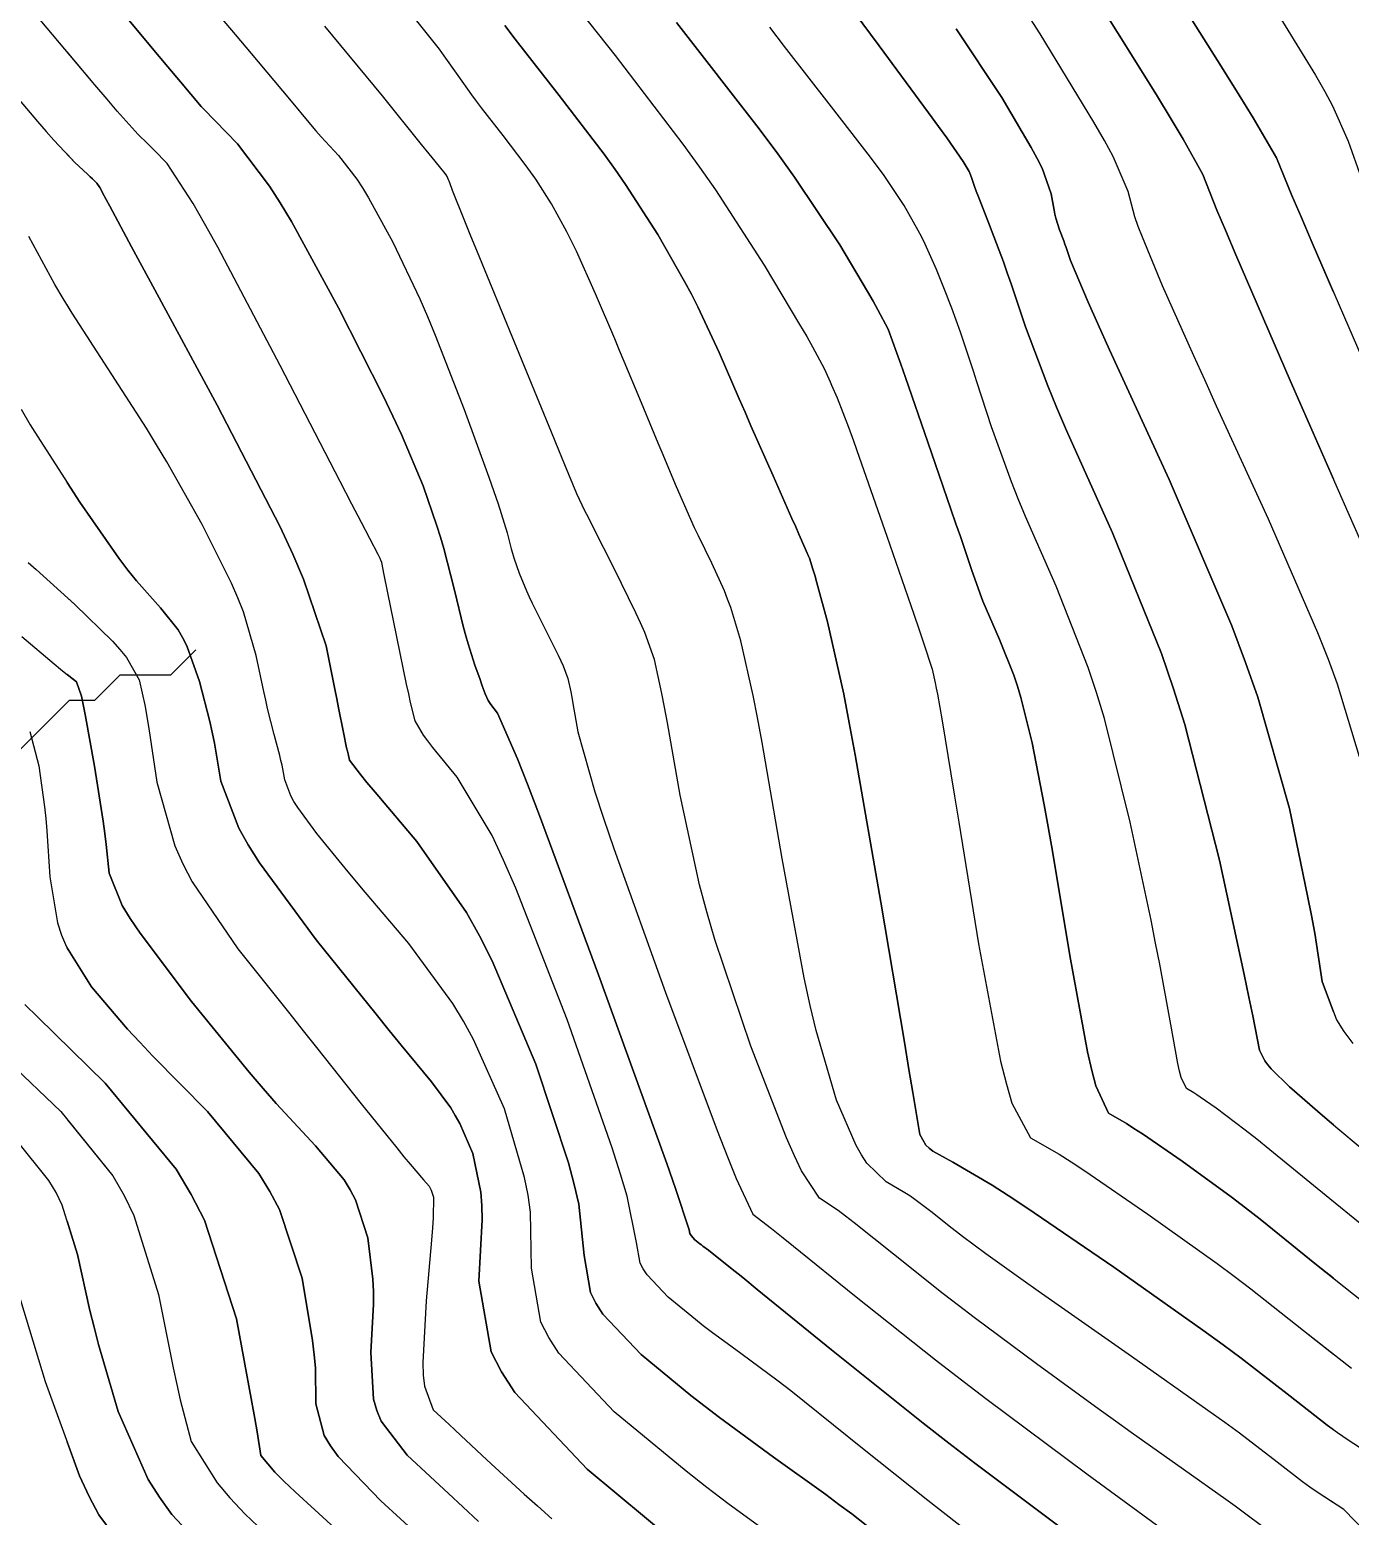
# Model space of a CAD drawing. Header units: metres. Extents: x 837117 to 838479, y 1189012 to 1191015.
# Drawn here: x 837823.4 to 837875.6, y 1189747 to 1189805.7 of the extents above; entities that cross this region are included whole.
import ezdxf

# ---------------------------------------------------------------- set-up
doc = ezdxf.new("R2010")
doc.units = ezdxf.units.M
doc.header["$LTSCALE"] = 0.3
for name, color, linetype in [('COTAS 10', 1, 'Continuous'), ('COTAS INT', 252, 'Continuous'), ('DRENAJE', 5, 'Continuous')]:
    doc.layers.add(name, color=color, linetype=linetype)

msp = doc.modelspace()

# ---------------------------------------------------------------- linework, layer by layer
at = {"layer": 'COTAS 10'}
for points in [[(837860.357, 1189746.529), (837859.629, 1189747.09), (837858.905, 1189747.653), (837856.325, 1189749.717), (837854.036, 1189751.558), (837853.496, 1189751.982), (837852.996, 1189752.369), (837851.528, 1189753.457), (837850.353, 1189754.313), (837850.039, 1189754.554), (837849.729, 1189754.797), (837848.648, 1189755.686), (837847.818, 1189756.564), (837847.666, 1189756.799), (837847.549, 1189757.031), (837847.406, 1189757.837), (837847.034, 1189759.664), (837846.771, 1189760.538), (837846.439, 1189761.573), (837844.663, 1189766.64), (837842.642, 1189771.823), (837842.155, 1189772.931), (837841.7, 1189773.896), (837840.321, 1189776.199), (837839.355, 1189777.378), (837839.16, 1189777.634), (837838.997, 1189777.86), (837838.67, 1189778.425), (837838.484, 1189779.156), (837838.41, 1189779.488), (837838.326, 1189779.876), (837837.938, 1189781.742), (837837.571, 1189783.549), (837837.442, 1189784.185), (837837.343, 1189784.675), (837837.313, 1189784.764), (837837.299, 1189784.797), (837837.282, 1189784.834), (837837.198, 1189784.996), (837836.544, 1189786.253), (837836.168, 1189786.979), (837835.706, 1189787.869), (837833.335, 1189792.453), (837830.871, 1189797.115), (837830.352, 1189798.056), (837829.903, 1189798.844), (837828.87, 1189800.425), (837828.345, 1189800.96), (837828.217, 1189801.088), (837828.096, 1189801.208), (837827.722, 1189801.57), (837826.9, 1189802.49), (837826.497, 1189802.961), (837826.017, 1189803.526), (837823.653, 1189806.347)], [(837842.207, 1189805.864), (837842.614, 1189805.323), (837844.346, 1189803.103), (837846.122, 1189800.784), (837846.557, 1189800.181), (837846.968, 1189799.594), (837848.25, 1189797.619), (837849.302, 1189795.77), (837849.57, 1189795.264), (837849.826, 1189794.76), (837850.664, 1189792.961), (837851.459, 1189791.129), (837851.688, 1189790.605), (837851.921, 1189790.073), (837852.797, 1189788.091), (837853.54, 1189786.417), (837853.69, 1189786.079), (837853.815, 1189785.796), (837854.065, 1189785.227), (837854.145, 1189785.039), (837854.164, 1189784.997), (837854.182, 1189784.958), (837854.232, 1189784.852), (837854.367, 1189784.417), (837854.437, 1189784.17), (837854.522, 1189783.869), (837854.947, 1189782.328), (837855.585, 1189779.478), (837855.804, 1189778.352), (837856.042, 1189777.08), (837857.053, 1189771.272), (837857.977, 1189765.752), (837858.159, 1189764.663), (837858.309, 1189763.764), (837858.585, 1189762.102), (837858.826, 1189761.678), (837858.954, 1189761.56), (837859.108, 1189761.441), (837859.886, 1189761.007), (837861.439, 1189760.106), (837862.082, 1189759.692), (837862.818, 1189759.208), (837866.245, 1189756.866), (837869.765, 1189754.377), (837870.56, 1189753.8), (837871.277, 1189753.272), (837873.216, 1189751.77), (837874.669, 1189750.635), (837875.081, 1189750.338), (837875.495, 1189750.049), (837877.024, 1189749.068)], [(837874.923, 1189750.452), (837874.669, 1189750.635), (837873.216, 1189751.77), (837871.277, 1189753.272), (837870.56, 1189753.8), (837869.765, 1189754.377), (837866.245, 1189756.866), (837862.818, 1189759.208), (837862.082, 1189759.692), (837861.439, 1189760.106), (837859.886, 1189761.007), (837859.108, 1189761.441), (837858.954, 1189761.56), (837858.826, 1189761.678), (837858.585, 1189762.102), (837858.309, 1189763.764), (837858.159, 1189764.663), (837857.977, 1189765.752), (837857.053, 1189771.272), (837856.042, 1189777.08), (837855.804, 1189778.352), (837855.585, 1189779.478), (837854.947, 1189782.328), (837854.522, 1189783.869), (837854.437, 1189784.17), (837854.367, 1189784.417), (837854.232, 1189784.852), (837854.182, 1189784.958), (837854.164, 1189784.997), (837854.145, 1189785.039), (837854.065, 1189785.227), (837853.815, 1189785.796), (837853.69, 1189786.079), (837853.54, 1189786.417), (837852.797, 1189788.091), (837851.921, 1189790.073), (837851.688, 1189790.605), (837851.459, 1189791.129), (837850.664, 1189792.961), (837849.826, 1189794.76), (837849.57, 1189795.264), (837849.302, 1189795.77), (837848.25, 1189797.619), (837846.968, 1189799.594), (837846.557, 1189800.181), (837846.122, 1189800.784), (837844.346, 1189803.103), (837842.614, 1189805.323), (837842.207, 1189805.864)], [(837874.923, 1189766.937), (837874.479, 1189768.141), (837874.181, 1189770.044), (837874.051, 1189770.746), (837873.9, 1189771.524), (837873.183, 1189774.969), (837871.936, 1189779.357), (837871.451, 1189780.731), (837870.905, 1189782.173), (837868.427, 1189787.955), (837866.083, 1189793.07), (837865.621, 1189794.092), (837865.239, 1189794.943), (837864.538, 1189796.594), (837864.367, 1189797.104), (837864.32, 1189797.237), (837864.274, 1189797.366), (837864.109, 1189797.799), (837863.959, 1189798.266), (837863.922, 1189798.416), (837863.886, 1189798.574), (837863.773, 1189799.221), (837863.413, 1189800.232), (837863.221, 1189800.621), (837862.989, 1189801.057), (837861.822, 1189803.023), (837860.021, 1189805.735)], [(837860.021, 1189805.735), (837861.822, 1189803.023), (837862.989, 1189801.057), (837863.221, 1189800.621), (837863.413, 1189800.232), (837863.773, 1189799.221), (837863.886, 1189798.574), (837863.922, 1189798.416), (837863.959, 1189798.266), (837864.109, 1189797.799), (837864.274, 1189797.366), (837864.32, 1189797.237), (837864.367, 1189797.104), (837864.538, 1189796.594), (837865.239, 1189794.943), (837865.621, 1189794.092), (837866.083, 1189793.07), (837868.427, 1189787.955), (837870.905, 1189782.173), (837871.451, 1189780.731), (837871.936, 1189779.357), (837873.183, 1189774.969), (837873.9, 1189771.524), (837874.051, 1189770.746), (837874.181, 1189770.044), (837874.479, 1189768.141), (837875.039, 1189766.624), (837875.334, 1189766.166), (837875.69, 1189765.691)], [(837860.357, 1189746.529), (837859.629, 1189747.09), (837858.905, 1189747.653), (837856.325, 1189749.717), (837854.036, 1189751.558), (837853.496, 1189751.982), (837852.996, 1189752.369), (837851.528, 1189753.457), (837850.353, 1189754.313), (837850.039, 1189754.554), (837849.729, 1189754.797), (837848.648, 1189755.686), (837847.818, 1189756.564), (837847.666, 1189756.799), (837847.549, 1189757.031), (837847.406, 1189757.837), (837847.034, 1189759.664), (837846.771, 1189760.538), (837846.439, 1189761.573), (837844.663, 1189766.64), (837842.642, 1189771.823), (837842.155, 1189772.931), (837841.7, 1189773.896), (837840.321, 1189776.199), (837839.355, 1189777.378), (837839.16, 1189777.634), (837838.997, 1189777.86), (837838.67, 1189778.425), (837838.484, 1189779.156), (837838.41, 1189779.488), (837838.326, 1189779.876), (837837.938, 1189781.742), (837837.571, 1189783.549), (837837.442, 1189784.185), (837837.343, 1189784.675), (837837.313, 1189784.764), (837837.299, 1189784.797), (837837.282, 1189784.834), (837837.198, 1189784.996), (837836.544, 1189786.253), (837836.168, 1189786.979), (837835.706, 1189787.869), (837833.335, 1189792.453), (837830.871, 1189797.115), (837830.352, 1189798.056), (837829.903, 1189798.844), (837828.87, 1189800.425), (837828.345, 1189800.96), (837828.217, 1189801.088), (837828.096, 1189801.208), (837827.722, 1189801.57), (837826.9, 1189802.49), (837826.497, 1189802.961), (837826.017, 1189803.526), (837824.923, 1189804.831)], [(837823.13, 1189781.749), (837824.405, 1189780.683), (837824.66, 1189780.472), (837824.873, 1189780.297), (837825.291, 1189779.966), (837825.487, 1189779.399), (837825.56, 1189779.074), (837825.641, 1189778.678), (837826.003, 1189776.643), (837826.345, 1189774.469), (837826.413, 1189773.984), (837826.47, 1189773.551), (837826.58, 1189772.411), (837827.1, 1189771.144), (837827.416, 1189770.631), (837827.806, 1189770.047), (837829.833, 1189767.351), (837832.113, 1189764.559), (837832.662, 1189763.914), (837833.176, 1189763.325), (837834.732, 1189761.661), (837835.854, 1189760.312), (837836.094, 1189759.922), (837836.302, 1189759.524), (837836.796, 1189758.027), (837836.993, 1189756.393), (837837.014, 1189755.909), (837837.02, 1189755.412), (837836.919, 1189753.502), (837837.018, 1189751.664), (837837.149, 1189751.212), (837837.327, 1189750.785), (837838.343, 1189749.445), (837839.981, 1189747.941), (837840.549, 1189747.41), (837841.168, 1189746.829)], [(837841.168, 1189746.829), (837840.549, 1189747.41), (837839.981, 1189747.941), (837838.343, 1189749.445), (837837.327, 1189750.785), (837837.149, 1189751.212), (837837.018, 1189751.664), (837836.919, 1189753.502), (837837.02, 1189755.412), (837837.014, 1189755.909), (837836.993, 1189756.393), (837836.796, 1189758.027), (837836.302, 1189759.524), (837836.094, 1189759.922), (837835.854, 1189760.312), (837834.732, 1189761.661), (837833.176, 1189763.325), (837832.662, 1189763.914), (837832.113, 1189764.559), (837829.833, 1189767.351), (837827.806, 1189770.047), (837827.416, 1189770.631), (837827.1, 1189771.144), (837826.58, 1189772.411), (837826.47, 1189773.551), (837826.413, 1189773.984), (837826.345, 1189774.469), (837826.003, 1189776.643), (837825.641, 1189778.678), (837825.56, 1189779.074), (837825.487, 1189779.399), (837825.291, 1189779.966), (837824.923, 1189780.257)], [(837822.946, 1189756.001), (837824.06, 1189752.355), (837825.414, 1189748.629), (837825.791, 1189747.812), (837826.169, 1189747.088), (837827.545, 1189745.249)], [(837827.545, 1189745.249), (837826.169, 1189747.088), (837825.791, 1189747.812), (837825.414, 1189748.629), (837824.923, 1189749.979)]]:
    msp.add_lwpolyline(points, dxfattribs=at)
at = {"layer": 'COTAS INT'}
for points in [[(837874.923, 1189795.343), (837874.083, 1189797.285), (837873.64, 1189798.319), (837873.28, 1189799.164), (837872.673, 1189800.644), (837871.751, 1189802.219), (837871.192, 1189803.123), (837870.503, 1189804.23), (837866.917, 1189809.919)], [(837866.917, 1189809.919), (837870.503, 1189804.23), (837871.192, 1189803.123), (837871.751, 1189802.219), (837872.673, 1189800.644), (837873.28, 1189799.164), (837873.64, 1189798.319), (837874.083, 1189797.285), (837876.378, 1189791.981)], [(837874.923, 1189780.304), (837874.722, 1189780.848), (837874.305, 1189781.904), (837872.352, 1189786.384), (837870.308, 1189790.839), (837869.835, 1189791.879), (837869.402, 1189792.836), (837868.173, 1189795.594), (837867.376, 1189797.511), (837867.215, 1189797.938), (837867.081, 1189798.319), (837866.81, 1189799.319), (837866.217, 1189800.703), (837865.878, 1189801.325), (837865.464, 1189802.052), (837863.341, 1189805.542), (837860.812, 1189809.467)], [(837875.943, 1189777.006), (837875.084, 1189779.87), (837874.722, 1189780.848), (837874.305, 1189781.904), (837872.352, 1189786.384), (837870.308, 1189790.839), (837869.835, 1189791.879), (837869.402, 1189792.836), (837868.173, 1189795.594), (837867.376, 1189797.511), (837867.215, 1189797.938), (837867.081, 1189798.319), (837866.81, 1189799.319), (837866.217, 1189800.703), (837865.878, 1189801.325), (837865.464, 1189802.052), (837863.341, 1189805.542), (837860.812, 1189809.467)], [(837825.077, 1189808.822), (837828.284, 1189804.975), (837828.899, 1189804.238), (837829.397, 1189803.642), (837830.212, 1189802.674), (837830.459, 1189802.422), (837830.6, 1189802.278), (837830.771, 1189802.102), (837831.648, 1189801.2), (837832.918, 1189799.532), (837833.336, 1189798.873), (837833.783, 1189798.129), (837835.639, 1189794.731), (837837.396, 1189791.248), (837837.781, 1189790.449), (837838.121, 1189789.723), (837838.984, 1189787.7), (837839.522, 1189786.124), (837839.659, 1189785.68), (837839.79, 1189785.231), (837840.217, 1189783.583), (837840.578, 1189782.111), (837840.668, 1189781.775), (837840.753, 1189781.469), (837841.021, 1189780.622), (837841.228, 1189780.055), (837841.274, 1189779.927), (837841.315, 1189779.81), (837841.425, 1189779.492), (837841.547, 1189779.231), (837841.597, 1189779.151), (837841.653, 1189779.067), (837841.913, 1189778.733), (837842.709, 1189776.932), (837843.104, 1189775.923), (837843.574, 1189774.692), (837845.901, 1189768.403), (837848.166, 1189762.156), (837848.597, 1189760.952), (837848.942, 1189759.975), (837849.483, 1189758.346), (837849.509, 1189758.197), (837849.531, 1189758.155), (837849.558, 1189758.112), (837849.711, 1189757.951), (837849.909, 1189757.787), (837849.966, 1189757.743), (837850.024, 1189757.698), (837850.24, 1189757.541), (837851.119, 1189756.843), (837851.596, 1189756.458), (837852.173, 1189755.99), (837855.098, 1189753.606), (837858.721, 1189750.709), (837859.737, 1189749.918), (837860.76, 1189749.131), (837864.503, 1189746.326)], [(837864.503, 1189746.326), (837860.76, 1189749.131), (837859.737, 1189749.918), (837858.721, 1189750.709), (837855.098, 1189753.606), (837852.173, 1189755.99), (837851.596, 1189756.458), (837851.119, 1189756.843), (837850.24, 1189757.541), (837850.024, 1189757.698), (837849.966, 1189757.743), (837849.909, 1189757.787), (837849.711, 1189757.951), (837849.558, 1189758.112), (837849.531, 1189758.155), (837849.509, 1189758.197), (837849.483, 1189758.346), (837848.942, 1189759.975), (837848.597, 1189760.952), (837848.166, 1189762.156), (837845.901, 1189768.403), (837843.574, 1189774.692), (837843.104, 1189775.923), (837842.709, 1189776.932), (837841.913, 1189778.733), (837841.653, 1189779.067), (837841.597, 1189779.151), (837841.547, 1189779.231), (837841.425, 1189779.492), (837841.315, 1189779.81), (837841.274, 1189779.927), (837841.228, 1189780.055), (837841.021, 1189780.622), (837840.753, 1189781.469), (837840.668, 1189781.775), (837840.578, 1189782.111), (837840.217, 1189783.583), (837839.79, 1189785.231), (837839.659, 1189785.68), (837839.522, 1189786.124), (837838.984, 1189787.7), (837838.121, 1189789.723), (837837.781, 1189790.449), (837837.396, 1189791.248), (837835.639, 1189794.731), (837833.783, 1189798.129), (837833.336, 1189798.873), (837832.918, 1189799.532), (837831.648, 1189801.2), (837830.771, 1189802.102), (837830.6, 1189802.278), (837830.459, 1189802.422), (837830.212, 1189802.674), (837829.397, 1189803.642), (837828.899, 1189804.238), (837828.284, 1189804.975), (837825.077, 1189808.822)], [(837874.923, 1189762.481), (837874.674, 1189762.692), (837874.293, 1189763.017), (837873.189, 1189763.981), (837872.464, 1189764.69), (837872.323, 1189764.855), (837872.207, 1189765.005), (837872.001, 1189765.433), (837871.735, 1189766.788), (837871.581, 1189767.523), (837871.393, 1189768.414), (837870.423, 1189772.932), (837869.048, 1189778.281), (837868.603, 1189779.696), (837868.131, 1189781.082), (837866.198, 1189785.851), (837864.386, 1189789.884), (837863.991, 1189790.807), (837863.642, 1189791.645), (837862.765, 1189793.974), (837862.197, 1189795.672), (837862.042, 1189796.113), (837861.888, 1189796.541), (837861.34, 1189797.984), (837860.902, 1189799.1), (837860.817, 1189799.324), (837860.748, 1189799.509), (837860.629, 1189799.87), (837860.569, 1189800.039), (837860.537, 1189800.103), (837860.498, 1189800.176), (837860.304, 1189800.504), (837859.649, 1189801.434), (837859.321, 1189801.887), (837858.929, 1189802.424), (837856.981, 1189805.069), (837854.667, 1189808.194)], [(837854.667, 1189808.194), (837856.981, 1189805.069), (837858.929, 1189802.424), (837859.321, 1189801.887), (837859.649, 1189801.434), (837860.304, 1189800.504), (837860.498, 1189800.176), (837860.537, 1189800.103), (837860.569, 1189800.039), (837860.629, 1189799.87), (837860.748, 1189799.509), (837860.817, 1189799.324), (837860.902, 1189799.1), (837861.34, 1189797.984), (837861.888, 1189796.541), (837862.042, 1189796.113), (837862.197, 1189795.672), (837862.765, 1189793.974), (837863.642, 1189791.645), (837863.991, 1189790.807), (837864.386, 1189789.884), (837866.198, 1189785.851), (837868.131, 1189781.082), (837868.603, 1189779.696), (837869.048, 1189778.281), (837870.423, 1189772.932), (837871.393, 1189768.414), (837871.581, 1189767.523), (837871.735, 1189766.788), (837872.001, 1189765.433), (837872.207, 1189765.005), (837872.323, 1189764.855), (837872.464, 1189764.69), (837873.189, 1189763.981), (837874.293, 1189763.017), (837874.674, 1189762.692), (837875.088, 1189762.341), (837876.852, 1189760.867)], [(837875.999, 1189785.517), (837875.499, 1189786.65), (837873.214, 1189791.864), (837871.066, 1189796.816), (837870.652, 1189797.784), (837870.318, 1189798.576), (837869.766, 1189799.982), (837868.991, 1189801.382), (837868.515, 1189802.171), (837867.927, 1189803.134), (837864.859, 1189808.061)], [(837864.859, 1189808.061), (837867.927, 1189803.134), (837868.515, 1189802.171), (837868.991, 1189801.382), (837869.766, 1189799.982), (837870.318, 1189798.576), (837870.652, 1189797.784), (837871.066, 1189796.816), (837873.214, 1189791.864), (837874.923, 1189787.963)], [(837844.124, 1189807.761), (837846.557, 1189804.683), (837849.237, 1189801.182), (837849.894, 1189800.272), (837850.515, 1189799.388), (837852.448, 1189796.407), (837853.841, 1189794.07), (837854.121, 1189793.592), (837854.355, 1189793.186), (837854.818, 1189792.33), (837854.996, 1189791.922), (837855.05, 1189791.799), (837855.106, 1189791.671), (837855.326, 1189791.173), (837855.769, 1189790.016), (837855.966, 1189789.473), (837856.194, 1189788.834), (837857.286, 1189785.721), (837858.351, 1189782.639), (837858.563, 1189782.018), (837858.74, 1189781.499), (837859.077, 1189780.463), (837859.199, 1189779.922), (837859.24, 1189779.714), (837859.284, 1189779.48), (837859.469, 1189778.426), (837859.813, 1189776.335), (837859.958, 1189775.448), (837860.124, 1189774.427), (837860.903, 1189769.626), (837861.778, 1189765.002), (837862.005, 1189764.092), (837862.225, 1189763.343), (837862.961, 1189761.977), (837864.093, 1189761.32), (837864.562, 1189761.019), (837865.098, 1189760.666), (837867.595, 1189758.959), (837870.323, 1189757.011), (837871.004, 1189756.506), (837871.654, 1189756.016), (837873.735, 1189754.368), (837875.638, 1189752.881)], [(837844.124, 1189807.761), (837846.557, 1189804.683), (837849.237, 1189801.182), (837849.894, 1189800.272), (837850.515, 1189799.388), (837852.448, 1189796.407), (837853.841, 1189794.07), (837854.121, 1189793.592), (837854.355, 1189793.186), (837854.818, 1189792.33), (837854.996, 1189791.922), (837855.05, 1189791.799), (837855.106, 1189791.671), (837855.326, 1189791.173), (837855.769, 1189790.016), (837855.966, 1189789.473), (837856.194, 1189788.834), (837857.286, 1189785.721), (837858.351, 1189782.639), (837858.563, 1189782.018), (837858.74, 1189781.499), (837859.077, 1189780.463), (837859.199, 1189779.922), (837859.24, 1189779.714), (837859.284, 1189779.48), (837859.469, 1189778.426), (837859.813, 1189776.335), (837859.958, 1189775.448), (837860.124, 1189774.427), (837860.903, 1189769.626), (837861.778, 1189765.002), (837862.005, 1189764.092), (837862.225, 1189763.343), (837862.961, 1189761.977), (837864.093, 1189761.32), (837864.562, 1189761.019), (837865.098, 1189760.666), (837867.595, 1189758.959), (837870.323, 1189757.011), (837871.004, 1189756.506), (837871.654, 1189756.016), (837873.735, 1189754.368), (837874.923, 1189753.439)], [(837872.379, 1189806.9), (837874.209, 1189803.908), (837874.578, 1189803.262), (837874.887, 1189802.695), (837875.504, 1189801.305), (837876.008, 1189799.859)], [(837872.379, 1189806.9), (837874.209, 1189803.908), (837874.578, 1189803.262), (837874.887, 1189802.695), (837874.923, 1189802.613)], [(837830.819, 1189806.381), (837831.553, 1189805.516), (837832.191, 1189804.762), (837833.696, 1189802.958), (837834.527, 1189801.956), (837834.741, 1189801.709), (837834.948, 1189801.474), (837835.635, 1189800.731), (837836.355, 1189799.806), (837836.581, 1189799.457), (837836.82, 1189799.067), (837837.782, 1189797.32), (837838.847, 1189795.084), (837839.151, 1189794.385), (837839.459, 1189793.652), (837840.604, 1189790.716), (837841.575, 1189788.047), (837841.773, 1189787.481), (837841.941, 1189786.991), (837842.292, 1189785.85), (837842.457, 1189785.211), (837842.508, 1189785.038), (837842.56, 1189784.866), (837842.766, 1189784.26), (837843.06, 1189783.554), (837843.168, 1189783.319), (837843.286, 1189783.067), (837843.81, 1189782.017), (837844.309, 1189781.016), (837844.413, 1189780.797), (837844.501, 1189780.601), (837844.692, 1189780.102), (837844.809, 1189779.574), (837844.85, 1189779.36), (837844.895, 1189779.117), (837845.09, 1189777.996), (837845.754, 1189775.62), (837846.094, 1189774.587), (837846.503, 1189773.39), (837848.546, 1189767.709), (837850.588, 1189762.264), (837850.995, 1189761.215), (837851.334, 1189760.365), (837851.99, 1189758.956), (837852.734, 1189758.396), (837853.129, 1189758.083), (837853.606, 1189757.701), (837856.011, 1189755.748), (837859.206, 1189753.208), (837860.181, 1189752.455), (837861.195, 1189751.681), (837865.183, 1189748.707), (837868.667, 1189746.153)], [(837830.819, 1189806.381), (837831.553, 1189805.516), (837832.191, 1189804.762), (837833.696, 1189802.958), (837834.527, 1189801.956), (837834.741, 1189801.709), (837834.948, 1189801.474), (837835.635, 1189800.731), (837836.355, 1189799.806), (837836.581, 1189799.457), (837836.82, 1189799.067), (837837.782, 1189797.32), (837838.847, 1189795.084), (837839.151, 1189794.385), (837839.459, 1189793.652), (837840.604, 1189790.716), (837841.575, 1189788.047), (837841.773, 1189787.481), (837841.941, 1189786.991), (837842.292, 1189785.85), (837842.457, 1189785.211), (837842.508, 1189785.038), (837842.56, 1189784.866), (837842.766, 1189784.26), (837843.06, 1189783.554), (837843.168, 1189783.319), (837843.286, 1189783.067), (837843.81, 1189782.017), (837844.309, 1189781.016), (837844.413, 1189780.797), (837844.501, 1189780.601), (837844.692, 1189780.102), (837844.809, 1189779.574), (837844.85, 1189779.36), (837844.895, 1189779.117), (837845.09, 1189777.996), (837845.754, 1189775.62), (837846.094, 1189774.587), (837846.503, 1189773.39), (837848.546, 1189767.709), (837850.588, 1189762.264), (837850.995, 1189761.215), (837851.334, 1189760.365), (837851.99, 1189758.956), (837852.734, 1189758.396), (837853.129, 1189758.083), (837853.606, 1189757.701), (837856.011, 1189755.748), (837859.206, 1189753.208), (837860.181, 1189752.455), (837861.195, 1189751.681), (837865.183, 1189748.707), (837868.667, 1189746.153)], [(837874.923, 1189747.565), (837874.271, 1189747.984), (837873.984, 1189748.184), (837873.701, 1189748.389), (837872.697, 1189749.173), (837871.214, 1189750.31), (837870.628, 1189750.738), (837869.966, 1189751.215), (837866.942, 1189753.347), (837863.919, 1189755.458), (837863.258, 1189755.923), (837862.673, 1189756.336), (837861.196, 1189757.394), (837860.276, 1189758.08), (837860.042, 1189758.259), (837859.817, 1189758.433), (837859.08, 1189759.019), (837858.387, 1189759.542), (837858.19, 1189759.676), (837857.991, 1189759.806), (837857.255, 1189760.235), (837856.498, 1189760.971), (837856.286, 1189761.294), (837856.073, 1189761.67), (837855.295, 1189763.456), (837854.49, 1189766.212), (837854.259, 1189767.198), (837854.025, 1189768.281), (837853.152, 1189772.998), (837852.358, 1189777.569), (837852.175, 1189778.559), (837852.006, 1189779.431), (837851.528, 1189781.586), (837851.123, 1189782.893), (837851.001, 1189783.23), (837850.874, 1189783.556), (837850.379, 1189784.643), (837849.847, 1189785.724), (837849.696, 1189786.046), (837849.544, 1189786.378), (837848.983, 1189787.659), (837848.414, 1189789.01), (837848.257, 1189789.386), (837848.1, 1189789.763), (837847.534, 1189791.133), (837846.921, 1189792.606), (837846.735, 1189793.047), (837846.542, 1189793.504), (837845.783, 1189795.276), (837845.028, 1189796.958), (837844.836, 1189797.357), (837844.652, 1189797.728), (837844.051, 1189798.831), (837843.422, 1189799.801), (837843.22, 1189800.089), (837843.006, 1189800.385), (837842.134, 1189801.524), (837841.284, 1189802.614), (837841.084, 1189802.88), (837840.899, 1189803.129), (837840.36, 1189803.898), (837839.811, 1189804.675), (837839.62, 1189804.929), (837839.413, 1189805.201), (837838.525, 1189806.321)], [(837876.226, 1189746.378), (837875.326, 1189747.307), (837874.271, 1189747.984), (837873.984, 1189748.184), (837873.701, 1189748.389), (837872.697, 1189749.173), (837871.214, 1189750.31), (837870.628, 1189750.738), (837869.966, 1189751.215), (837866.942, 1189753.347), (837863.919, 1189755.458), (837863.258, 1189755.923), (837862.673, 1189756.336), (837861.196, 1189757.394), (837860.276, 1189758.08), (837860.042, 1189758.259), (837859.817, 1189758.433), (837859.08, 1189759.019), (837858.387, 1189759.542), (837858.19, 1189759.676), (837857.991, 1189759.806), (837857.255, 1189760.235), (837856.498, 1189760.971), (837856.286, 1189761.294), (837856.073, 1189761.67), (837855.295, 1189763.456), (837854.49, 1189766.212), (837854.259, 1189767.198), (837854.025, 1189768.281), (837853.152, 1189772.998), (837852.358, 1189777.569), (837852.175, 1189778.559), (837852.006, 1189779.431), (837851.528, 1189781.586), (837851.123, 1189782.893), (837851.001, 1189783.23), (837850.874, 1189783.556), (837850.379, 1189784.643), (837849.847, 1189785.724), (837849.696, 1189786.046), (837849.544, 1189786.378), (837848.983, 1189787.659), (837848.414, 1189789.01), (837848.257, 1189789.386), (837848.1, 1189789.763), (837847.534, 1189791.133), (837846.921, 1189792.606), (837846.735, 1189793.047), (837846.542, 1189793.504), (837845.783, 1189795.276), (837845.028, 1189796.958), (837844.836, 1189797.357), (837844.652, 1189797.728), (837844.051, 1189798.831), (837843.422, 1189799.801), (837843.22, 1189800.089), (837843.006, 1189800.385), (837842.134, 1189801.524), (837841.284, 1189802.614), (837841.084, 1189802.88), (837840.899, 1189803.129), (837840.36, 1189803.898), (837839.811, 1189804.675), (837839.62, 1189804.929), (837839.413, 1189805.201), (837838.525, 1189806.321)], [(837872.178, 1189746.575), (837871.36, 1189747.202), (837871.037, 1189747.439), (837870.672, 1189747.702), (837869.004, 1189748.877), (837866.931, 1189750.34), (837866.311, 1189750.784), (837865.67, 1189751.245), (837863.19, 1189753.05), (837860.735, 1189754.881), (837860.111, 1189755.357), (837859.512, 1189755.82), (837857.545, 1189757.384), (837855.997, 1189758.622), (837855.66, 1189758.88), (837855.363, 1189759.101), (837854.622, 1189759.595), (837853.916, 1189760.668), (837853.64, 1189761.255), (837853.33, 1189761.967), (837851.921, 1189765.583), (837850.497, 1189769.801), (837850.177, 1189770.893), (837849.889, 1189771.951), (837849.121, 1189775.497), (837848.627, 1189778.343), (837848.512, 1189778.96), (837848.408, 1189779.502), (837848.11, 1189780.844), (837847.725, 1189781.916), (837847.565, 1189782.289), (837847.381, 1189782.695), (837846.526, 1189784.434), (837845.687, 1189786.076), (837845.514, 1189786.42), (837845.366, 1189786.717), (837845.047, 1189787.389), (837844.576, 1189788.524), (837844.334, 1189789.113), (837844.042, 1189789.821), (837842.584, 1189793.368), (837841.129, 1189796.916), (837840.84, 1189797.625), (837840.6, 1189798.214), (837840.143, 1189799.355), (837840.027, 1189799.663), (837840.002, 1189799.727), (837839.98, 1189799.783), (837839.925, 1189799.909), (837839.892, 1189799.968), (837839.884, 1189799.982), (837839.877, 1189799.993), (837839.852, 1189800.025), (837839.458, 1189800.508), (837839.218, 1189800.804), (837838.92, 1189801.171), (837837.369, 1189803.086), (837835.102, 1189805.836)], [(837872.178, 1189746.575), (837871.36, 1189747.202), (837871.037, 1189747.439), (837870.672, 1189747.702), (837869.004, 1189748.877), (837866.931, 1189750.34), (837866.311, 1189750.784), (837865.67, 1189751.245), (837863.19, 1189753.05), (837860.735, 1189754.881), (837860.111, 1189755.357), (837859.512, 1189755.82), (837857.545, 1189757.384), (837855.997, 1189758.622), (837855.66, 1189758.88), (837855.363, 1189759.101), (837854.622, 1189759.595), (837853.916, 1189760.668), (837853.64, 1189761.255), (837853.33, 1189761.967), (837851.921, 1189765.583), (837850.497, 1189769.801), (837850.177, 1189770.893), (837849.889, 1189771.951), (837849.121, 1189775.497), (837848.627, 1189778.343), (837848.512, 1189778.96), (837848.408, 1189779.502), (837848.11, 1189780.844), (837847.725, 1189781.916), (837847.565, 1189782.289), (837847.381, 1189782.695), (837846.526, 1189784.434), (837845.687, 1189786.076), (837845.514, 1189786.42), (837845.366, 1189786.717), (837845.047, 1189787.389), (837844.576, 1189788.524), (837844.334, 1189789.113), (837844.042, 1189789.821), (837842.584, 1189793.368), (837841.129, 1189796.916), (837840.84, 1189797.625), (837840.6, 1189798.214), (837840.143, 1189799.355), (837840.027, 1189799.663), (837840.002, 1189799.727), (837839.98, 1189799.783), (837839.925, 1189799.909), (837839.892, 1189799.968), (837839.884, 1189799.982), (837839.877, 1189799.993), (837839.852, 1189800.025), (837839.458, 1189800.508), (837839.218, 1189800.804), (837838.92, 1189801.171), (837837.369, 1189803.086), (837835.102, 1189805.836)], [(837874.923, 1189756.431), (837874.253, 1189756.965), (837872.031, 1189758.759), (837871.449, 1189759.212), (837870.88, 1189759.645), (837868.945, 1189761.052), (837867.378, 1189762.123), (837867.042, 1189762.345), (837866.747, 1189762.534), (837866.037, 1189762.946), (837865.54, 1189764.021), (837865.38, 1189764.628), (837865.21, 1189765.369), (837864.516, 1189769.161), (837863.827, 1189773.289), (837863.66, 1189774.241), (837863.503, 1189775.11), (837863.023, 1189777.56), (837862.575, 1189779.349), (837862.439, 1189779.8), (837862.297, 1189780.234), (837861.739, 1189781.642), (837861.207, 1189782.846), (837861.081, 1189783.15), (837860.965, 1189783.443), (837860.623, 1189784.394), (837860.189, 1189785.695), (837860.015, 1189786.207), (837859.818, 1189786.785), (837858.911, 1189789.423), (837858.025, 1189791.973), (837857.84, 1189792.497), (837857.683, 1189792.94), (837857.335, 1189793.881), (837856.937, 1189794.65), (837856.748, 1189794.984), (837856.525, 1189795.372), (837855.433, 1189797.211), (837853.645, 1189799.886), (837852.982, 1189800.801), (837852.246, 1189801.79), (837848.984, 1189805.992)], [(837848.984, 1189805.992), (837852.246, 1189801.79), (837852.982, 1189800.801), (837853.645, 1189799.886), (837855.433, 1189797.211), (837856.525, 1189795.372), (837856.748, 1189794.984), (837856.937, 1189794.65), (837857.335, 1189793.881), (837857.683, 1189792.94), (837857.84, 1189792.497), (837858.025, 1189791.973), (837858.911, 1189789.423), (837859.818, 1189786.785), (837860.015, 1189786.207), (837860.189, 1189785.695), (837860.623, 1189784.394), (837860.965, 1189783.443), (837861.081, 1189783.15), (837861.207, 1189782.846), (837861.739, 1189781.642), (837862.297, 1189780.234), (837862.439, 1189779.8), (837862.575, 1189779.349), (837863.023, 1189777.56), (837863.503, 1189775.11), (837863.66, 1189774.241), (837863.827, 1189773.289), (837864.516, 1189769.161), (837865.21, 1189765.369), (837865.38, 1189764.628), (837865.54, 1189764.021), (837866.037, 1189762.946), (837866.747, 1189762.534), (837867.042, 1189762.345), (837867.378, 1189762.123), (837868.945, 1189761.052), (837870.88, 1189759.645), (837871.449, 1189759.212), (837872.031, 1189758.759), (837874.253, 1189756.965), (837876.412, 1189755.245)], [(837874.923, 1189759.44), (837874.772, 1189759.563), (837872.408, 1189761.502), (837871.893, 1189761.917), (837871.437, 1189762.279), (837870.295, 1189763.146), (837869.658, 1189763.581), (837869.521, 1189763.671), (837869.402, 1189763.748), (837869.113, 1189763.916), (837868.911, 1189764.353), (837868.846, 1189764.599), (837868.777, 1189764.901), (837868.495, 1189766.442), (837868.063, 1189768.822), (837867.899, 1189769.651), (837867.717, 1189770.555), (837866.899, 1189774.433), (837865.876, 1189778.513), (837865.565, 1189779.545), (837865.241, 1189780.533), (837863.968, 1189783.746), (837862.755, 1189786.494), (837862.468, 1189787.19), (837862.202, 1189787.856), (837861.421, 1189790.028), (837860.841, 1189791.809), (837860.703, 1189792.229), (837860.574, 1189792.618), (837860.188, 1189793.761), (837859.847, 1189794.712), (837859.746, 1189794.979), (837859.642, 1189795.249), (837859.245, 1189796.24), (837858.798, 1189797.237), (837858.662, 1189797.51), (837858.521, 1189797.783), (837857.97, 1189798.76), (837857.176, 1189799.949), (837856.881, 1189800.356), (837856.554, 1189800.796), (837855.104, 1189802.663), (837853.25, 1189805.037), (837852.669, 1189805.797)], [(837877.171, 1189757.617), (837874.772, 1189759.563), (837872.408, 1189761.502), (837871.893, 1189761.917), (837871.437, 1189762.279), (837870.295, 1189763.146), (837869.658, 1189763.581), (837869.521, 1189763.671), (837869.402, 1189763.748), (837869.113, 1189763.916), (837868.911, 1189764.353), (837868.846, 1189764.599), (837868.777, 1189764.901), (837868.495, 1189766.442), (837868.063, 1189768.822), (837867.899, 1189769.651), (837867.717, 1189770.555), (837866.899, 1189774.433), (837865.876, 1189778.513), (837865.565, 1189779.545), (837865.241, 1189780.533), (837863.968, 1189783.746), (837862.755, 1189786.494), (837862.468, 1189787.19), (837862.202, 1189787.856), (837861.421, 1189790.028), (837860.841, 1189791.809), (837860.703, 1189792.229), (837860.574, 1189792.618), (837860.188, 1189793.761), (837859.847, 1189794.712), (837859.746, 1189794.979), (837859.642, 1189795.249), (837859.245, 1189796.24), (837858.798, 1189797.237), (837858.662, 1189797.51), (837858.521, 1189797.783), (837857.97, 1189798.76), (837857.176, 1189799.949), (837856.881, 1189800.356), (837856.554, 1189800.796), (837855.104, 1189802.663), (837853.25, 1189805.037), (837852.669, 1189805.797)], [(837822.229, 1189803.873), (837823.751, 1189802.076), (837824.094, 1189801.684), (837824.403, 1189801.337), (837825.232, 1189800.467), (837825.733, 1189799.994), (837825.834, 1189799.898), (837825.919, 1189799.817), (837826.091, 1189799.651), (837826.21, 1189799.469), (837826.262, 1189799.378), (837826.321, 1189799.27), (837826.605, 1189798.734), (837827.46, 1189797.134), (837827.881, 1189796.356), (837828.381, 1189795.432), (837830.85, 1189790.884), (837833.328, 1189786.083), (837833.833, 1189785), (837834.261, 1189784.023), (837835.154, 1189781.385), (837835.49, 1189779.68), (837835.567, 1189779.291), (837835.637, 1189778.939), (837835.832, 1189777.969), (837835.959, 1189777.355), (837835.987, 1189777.228), (837836.012, 1189777.119), (837836.073, 1189776.878), (837836.504, 1189776.312), (837836.762, 1189775.998), (837837.08, 1189775.615), (837838.729, 1189773.665), (837840.691, 1189770.86), (837841.206, 1189769.938), (837841.709, 1189768.954), (837843.424, 1189764.876), (837844.712, 1189760.989), (837844.945, 1189760.125), (837845.125, 1189759.352), (837845.33, 1189757.329), (837845.588, 1189755.864), (837845.802, 1189755.443), (837846.077, 1189755.017), (837847.584, 1189753.422), (837849.548, 1189751.806), (837850.111, 1189751.366), (837850.682, 1189750.928), (837852.815, 1189749.373), (837854.873, 1189747.896), (837855.396, 1189747.507), (837855.899, 1189747.127), (837857.551, 1189745.827)], [(837857.551, 1189745.827), (837855.899, 1189747.127), (837855.396, 1189747.507), (837854.873, 1189747.896), (837852.815, 1189749.373), (837850.682, 1189750.928), (837850.111, 1189751.366), (837849.548, 1189751.806), (837847.584, 1189753.422), (837846.077, 1189755.017), (837845.802, 1189755.443), (837845.588, 1189755.864), (837845.33, 1189757.329), (837845.125, 1189759.352), (837844.945, 1189760.125), (837844.712, 1189760.989), (837843.424, 1189764.876), (837841.709, 1189768.954), (837841.206, 1189769.938), (837840.691, 1189770.86), (837838.729, 1189773.665), (837837.08, 1189775.615), (837836.762, 1189775.998), (837836.504, 1189776.312), (837836.073, 1189776.878), (837836.012, 1189777.119), (837835.987, 1189777.228), (837835.959, 1189777.355), (837835.832, 1189777.969), (837835.637, 1189778.939), (837835.567, 1189779.291), (837835.49, 1189779.68), (837835.154, 1189781.385), (837834.261, 1189784.023), (837833.833, 1189785), (837833.328, 1189786.083), (837830.85, 1189790.884), (837828.381, 1189795.432), (837827.881, 1189796.356), (837827.46, 1189797.134), (837826.605, 1189798.734), (837826.321, 1189799.27), (837826.262, 1189799.378), (837826.21, 1189799.469), (837826.091, 1189799.651), (837825.919, 1189799.817), (837825.834, 1189799.898), (837825.733, 1189799.994), (837825.232, 1189800.467), (837824.923, 1189800.791)], [(837854.103, 1189745.289), (837851.012, 1189747.543), (837850.183, 1189748.177), (837849.367, 1189748.816), (837846.521, 1189751.158), (837844.336, 1189753.469), (837843.938, 1189754.088), (837843.628, 1189754.697), (837843.254, 1189756.821), (837843.216, 1189759.041), (837843.12, 1189759.711), (837842.985, 1189760.405), (837842.186, 1189763.113), (837840.971, 1189765.856), (837840.575, 1189766.573), (837840.152, 1189767.271), (837838.409, 1189769.638), (837836.689, 1189771.671), (837836.281, 1189772.158), (837835.903, 1189772.612), (837834.785, 1189773.981), (837834.028, 1189775.008), (837833.877, 1189775.247), (837833.752, 1189775.467), (837833.514, 1189776.096), (837833.407, 1189776.675), (837833.365, 1189776.863), (837833.318, 1189777.063), (837833.101, 1189777.886), (837832.838, 1189778.913), (837832.762, 1189779.241), (837832.684, 1189779.589), (837832.391, 1189781.004), (837831.88, 1189782.735), (837831.664, 1189783.282), (837831.417, 1189783.858), (837830.259, 1189786.18), (837828.858, 1189788.651), (837828.457, 1189789.32), (837828.051, 1189789.983), (837826.54, 1189792.323), (837825.119, 1189794.521), (837824.77, 1189795.094), (837824.44, 1189795.652), (837823.41, 1189797.54)], [(837854.103, 1189745.289), (837851.012, 1189747.543), (837850.183, 1189748.177), (837849.367, 1189748.816), (837846.521, 1189751.158), (837844.336, 1189753.469), (837843.938, 1189754.088), (837843.628, 1189754.697), (837843.254, 1189756.821), (837843.216, 1189759.041), (837843.12, 1189759.711), (837842.985, 1189760.405), (837842.186, 1189763.113), (837840.971, 1189765.856), (837840.575, 1189766.573), (837840.152, 1189767.271), (837838.409, 1189769.638), (837836.689, 1189771.671), (837836.281, 1189772.158), (837835.903, 1189772.612), (837834.785, 1189773.981), (837834.028, 1189775.008), (837833.877, 1189775.247), (837833.752, 1189775.467), (837833.514, 1189776.096), (837833.407, 1189776.675), (837833.365, 1189776.863), (837833.318, 1189777.063), (837833.101, 1189777.886), (837832.838, 1189778.913), (837832.762, 1189779.241), (837832.684, 1189779.589), (837832.391, 1189781.004), (837831.88, 1189782.735), (837831.664, 1189783.282), (837831.417, 1189783.858), (837830.259, 1189786.18), (837828.858, 1189788.651), (837828.457, 1189789.32), (837828.051, 1189789.983), (837826.54, 1189792.323), (837825.119, 1189794.521), (837824.923, 1189794.842)], [(837823.107, 1189790.722), (837823.468, 1189790.113), (837823.852, 1189789.484), (837825.429, 1189787.05), (837826.966, 1189784.853), (837827.325, 1189784.374), (837827.656, 1189783.951), (837828.608, 1189782.892), (837829.31, 1189782.024), (837829.483, 1189781.721), (837829.645, 1189781.391), (837830.154, 1189779.975), (837830.553, 1189778.404), (837830.648, 1189777.976), (837830.735, 1189777.552), (837830.992, 1189776.048), (837831.697, 1189774.185), (837832.068, 1189773.536), (837832.514, 1189772.828), (837834.756, 1189769.787), (837837.12, 1189766.846), (837837.642, 1189766.201), (837838.108, 1189765.63), (837839.31, 1189764.177), (837840.066, 1189763.151), (837840.249, 1189762.849), (837840.421, 1189762.538), (837840.947, 1189761.349), (837841.258, 1189759.821), (837841.294, 1189759.297), (837841.308, 1189758.729), (837841.177, 1189756.312), (837841.668, 1189753.53), (837842.073, 1189752.732), (837842.596, 1189751.921), (837845.458, 1189748.894), (837848.964, 1189745.981)], [(837848.964, 1189745.981), (837845.458, 1189748.894), (837842.596, 1189751.921), (837842.073, 1189752.732), (837841.668, 1189753.53), (837841.177, 1189756.312), (837841.308, 1189758.729), (837841.294, 1189759.297), (837841.258, 1189759.821), (837840.947, 1189761.349), (837840.421, 1189762.538), (837840.249, 1189762.849), (837840.066, 1189763.151), (837839.31, 1189764.177), (837838.108, 1189765.63), (837837.642, 1189766.201), (837837.12, 1189766.846), (837834.756, 1189769.787), (837832.514, 1189772.828), (837832.068, 1189773.536), (837831.697, 1189774.185), (837830.992, 1189776.048), (837830.735, 1189777.552), (837830.648, 1189777.976), (837830.553, 1189778.404), (837830.154, 1189779.975), (837829.645, 1189781.391), (837829.483, 1189781.721), (837829.31, 1189782.024), (837828.608, 1189782.892), (837827.656, 1189783.951), (837827.325, 1189784.374), (837826.966, 1189784.853), (837825.429, 1189787.05), (837824.923, 1189787.83)], [(837823.385, 1189784.681), (837823.706, 1189784.393), (837825.224, 1189783.022), (837826.709, 1189781.575), (837827.009, 1189781.238), (837827.261, 1189780.929), (837827.772, 1189780.045), (837827.999, 1189778.997), (837828.072, 1189778.585), (837828.15, 1189778.12), (837828.47, 1189776), (837829.172, 1189773.492), (837829.491, 1189772.783), (837829.863, 1189772.067), (837831.658, 1189769.428), (837833.712, 1189766.86), (837834.248, 1189766.189), (837834.77, 1189765.535), (837836.537, 1189763.318), (837837.934, 1189761.578), (837838.222, 1189761.225), (837838.467, 1189760.927), (837838.998, 1189760.316), (837839.211, 1189760.059), (837839.257, 1189759.985), (837839.296, 1189759.909), (837839.39, 1189759.625), (837839.379, 1189758.819), (837839.352, 1189758.415), (837839.315, 1189757.932), (837839.096, 1189755.535), (837838.965, 1189753.107), (837838.984, 1189752.604), (837839.026, 1189752.175), (837839.378, 1189751.239), (837840.011, 1189750.658), (837840.231, 1189750.453), (837840.47, 1189750.229), (837841.493, 1189749.258), (837842.966, 1189747.907), (837843.488, 1189747.442), (837844.06, 1189746.938)], [(837824.923, 1189783.293), (837825.224, 1189783.022), (837826.709, 1189781.575), (837827.009, 1189781.238), (837827.261, 1189780.929), (837827.772, 1189780.045), (837827.999, 1189778.997), (837828.072, 1189778.585), (837828.15, 1189778.12), (837828.47, 1189776), (837829.172, 1189773.492), (837829.491, 1189772.783), (837829.863, 1189772.067), (837831.658, 1189769.428), (837833.712, 1189766.86), (837834.248, 1189766.189), (837834.77, 1189765.535), (837836.537, 1189763.318), (837837.934, 1189761.578), (837838.222, 1189761.225), (837838.467, 1189760.927), (837838.998, 1189760.316), (837839.211, 1189760.059), (837839.257, 1189759.985), (837839.296, 1189759.909), (837839.39, 1189759.625), (837839.379, 1189758.819), (837839.352, 1189758.415), (837839.315, 1189757.932), (837839.096, 1189755.535), (837838.965, 1189753.107), (837838.984, 1189752.604), (837839.026, 1189752.175), (837839.378, 1189751.239), (837840.011, 1189750.658), (837840.231, 1189750.453), (837840.47, 1189750.229), (837841.493, 1189749.258), (837842.966, 1189747.907), (837843.488, 1189747.442), (837844.06, 1189746.938)], [(837823.444, 1189778.004), (837823.811, 1189776.653), (837824.033, 1189775.039), (837824.083, 1189774.569), (837824.127, 1189774.088), (837824.244, 1189772.265), (837824.545, 1189770.451), (837824.706, 1189769.975), (837824.9, 1189769.511), (837825.879, 1189767.932), (837827.311, 1189766.262), (837827.79, 1189765.741), (837828.305, 1189765.194), (837830.467, 1189763.006), (837832.497, 1189760.565), (837832.931, 1189759.859), (837833.308, 1189759.139), (837834.202, 1189756.429), (837834.607, 1189753.967), (837834.675, 1189753.404), (837834.724, 1189752.892), (837834.742, 1189751.469), (837835.07, 1189750.222), (837835.315, 1189749.82), (837835.627, 1189749.394), (837837.309, 1189747.65), (837839.642, 1189745.518)], [(837839.642, 1189745.518), (837837.309, 1189747.65), (837835.627, 1189749.394), (837835.315, 1189749.82), (837835.07, 1189750.222), (837834.742, 1189751.469), (837834.724, 1189752.892), (837834.675, 1189753.404), (837834.607, 1189753.967), (837834.202, 1189756.429), (837833.308, 1189759.139), (837832.931, 1189759.859), (837832.497, 1189760.565), (837830.467, 1189763.006), (837828.305, 1189765.194), (837827.79, 1189765.741), (837827.311, 1189766.262), (837825.879, 1189767.932), (837824.923, 1189769.473)], [(837823.257, 1189767.237), (837823.769, 1189766.737), (837826.428, 1189764.129), (837829.224, 1189760.736), (837829.824, 1189759.74), (837830.348, 1189758.72), (837831.608, 1189754.832), (837832.221, 1189751.542), (837832.337, 1189750.899), (837832.429, 1189750.372), (837832.565, 1189749.436), (837833.123, 1189748.779), (837833.481, 1189748.428), (837833.927, 1189748.003), (837836.274, 1189745.855)], [(837836.274, 1189745.855), (837833.927, 1189748.003), (837833.481, 1189748.428), (837833.123, 1189748.779), (837832.565, 1189749.436), (837832.429, 1189750.372), (837832.337, 1189750.899), (837832.221, 1189751.542), (837831.608, 1189754.832), (837830.348, 1189758.72), (837829.824, 1189759.74), (837829.224, 1189760.736), (837826.428, 1189764.129), (837823.769, 1189766.737), (837823.257, 1189767.237)], [(837822.607, 1189764.985), (837824.676, 1189763.004), (837826.724, 1189760.466), (837827.168, 1189759.698), (837827.56, 1189758.902), (837828.531, 1189755.789), (837829.108, 1189752.894), (837829.252, 1189752.235), (837829.388, 1189751.637), (837829.821, 1189749.991), (837830.843, 1189748.358), (837831.35, 1189747.768), (837831.955, 1189747.118), (837834.952, 1189744.272)], [(837824.923, 1189762.697), (837826.724, 1189760.466), (837827.168, 1189759.698), (837827.56, 1189758.902), (837828.531, 1189755.789), (837829.108, 1189752.894), (837829.252, 1189752.235), (837829.388, 1189751.637), (837829.821, 1189749.991), (837830.843, 1189748.358), (837831.35, 1189747.768), (837831.955, 1189747.118), (837834.952, 1189744.272)], [(837831.248, 1189744.761), (837829.062, 1189747.103), (837828.571, 1189747.79), (837828.128, 1189748.493), (837826.941, 1189751.173), (837826.167, 1189753.819), (837825.986, 1189754.501), (837825.819, 1189755.162), (837825.336, 1189757.366), (837824.728, 1189759.313), (837824.484, 1189759.811), (837824.206, 1189760.292), (837822.925, 1189761.879)], [(837824.923, 1189758.687), (837825.336, 1189757.366), (837825.819, 1189755.162), (837825.986, 1189754.501), (837826.167, 1189753.819), (837826.941, 1189751.173), (837828.128, 1189748.493), (837828.571, 1189747.79), (837829.062, 1189747.103), (837831.248, 1189744.761)]]:
    msp.add_lwpolyline(points, dxfattribs=at)
at = {"layer": 'DRENAJE'}
for p, q in [((837830.004, 1189781.226), (837829.004, 1189780.227)), ((837827.005, 1189780.227), (837826.005, 1189779.227)), ((837828.005, 1189780.227), (837827.005, 1189780.227)), ((837829.004, 1189780.227), (837828.005, 1189780.227)), ((837825.006, 1189779.227), (837824.006, 1189778.227)), ((837826.005, 1189779.227), (837825.006, 1189779.227)), ((837824.006, 1189778.227), (837823.006, 1189777.228))]:
    msp.add_line(p, q, dxfattribs=at)

doc.saveas('drawing.dxf')
